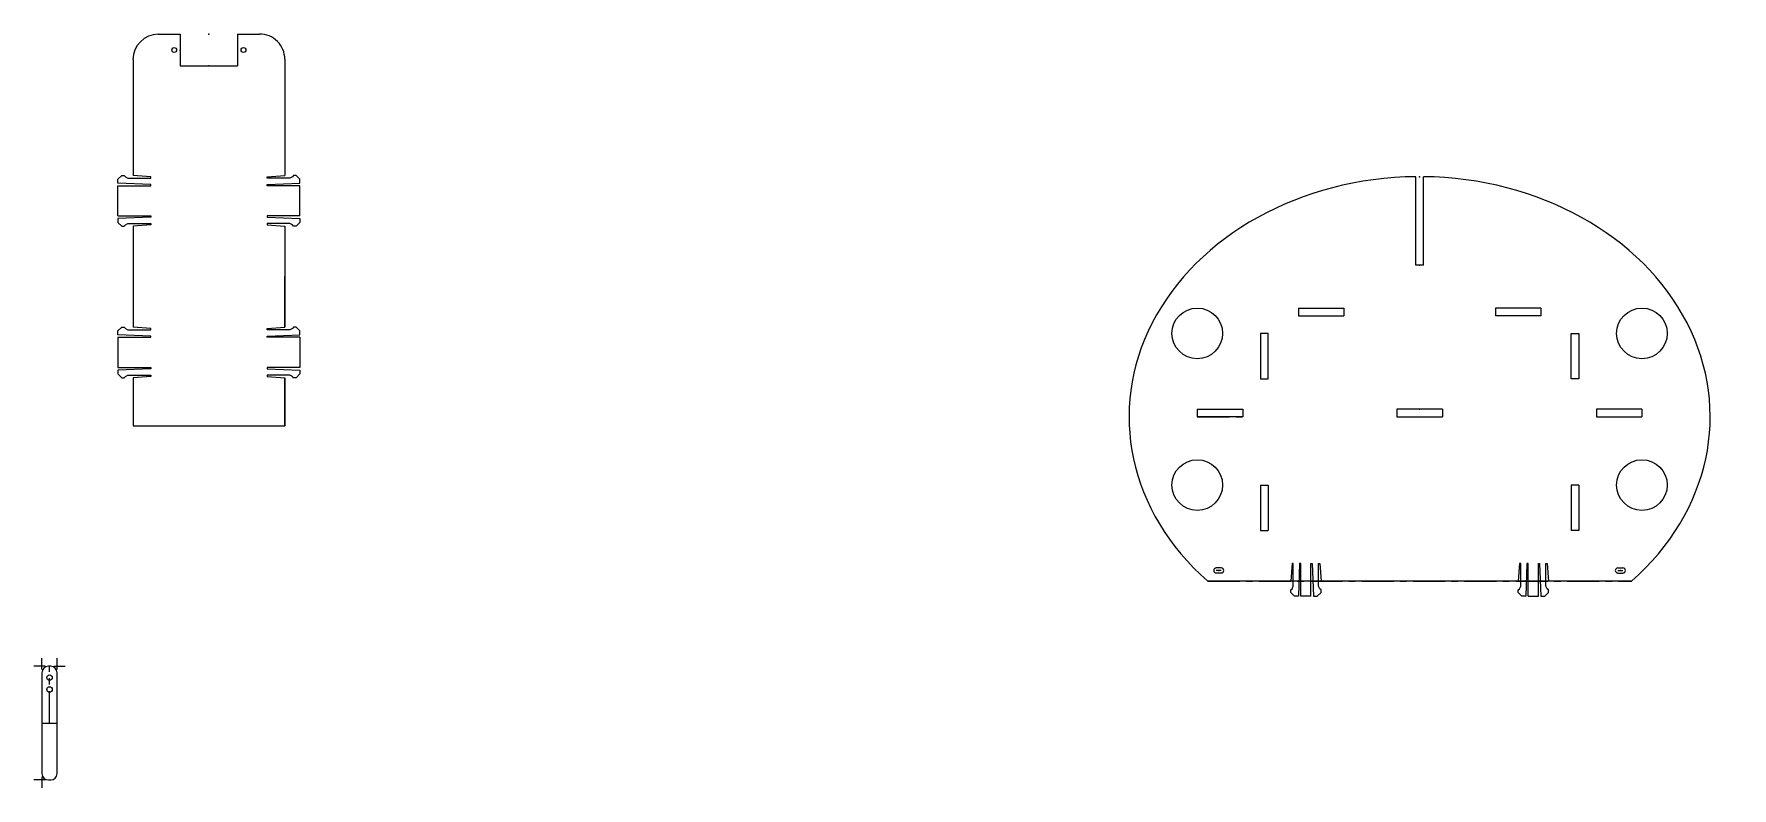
# Model space of a CAD drawing. Header units: inches. Extents: x -20.9 to 5.6, y 5.6 to 17.3.
import ezdxf

# ---------------------------------------------------------------- set-up
doc = ezdxf.new("R2010")
doc.units = ezdxf.units.IN
doc.header["$MEASUREMENT"] = 0
doc.header["$PDSIZE"] = -1
doc.linetypes.add('CENTERX2', pattern=[0.8, 0.5, -0.1, 0.1, -0.1])

msp = doc.modelspace()

# ---------------------------------------------------------------- linework, layer by layer
at = {"color": 7, "linetype": 'Continuous'}
for p, q in [((-18.957, 17.343), (-18.614, 17.344)), ((-18.614, 17.346), (-18.614, 16.85)), ((-17.724, 17.346), (-17.38, 17.347)), ((-17.724, 17.346), (-17.724, 16.85)), ((-19.35, 16.949), (-19.35, 15.143)), ((-16.985, 16.953), (-16.985, 15.143)), ((-18.614, 16.85), (-17.724, 16.85)), ((-19.586, 15.084), (-19.527, 15.143)), ((-19.586, 15.025), (-19.586, 15.084)), ((-19.527, 15.143), (-19.488, 15.143)), ((-19.488, 15.143), (-19.468, 15.123)), ((-19.468, 15.123), (-19.429, 15.103)), ((-19.429, 15.103), (-19.075, 15.103)), ((-19.075, 15.123), (-19.35, 15.143)), ((-19.075, 15.103), (-19.075, 15.123)), ((-17.261, 15.123), (-16.985, 15.143)), ((-17.261, 15.103), (-17.261, 15.123)), ((-16.906, 15.103), (-17.261, 15.103)), ((-16.867, 15.123), (-16.906, 15.103)), ((-16.847, 15.143), (-16.867, 15.123)), ((-16.808, 15.143), (-16.847, 15.143)), ((-16.749, 15.084), (-16.808, 15.143)), ((-16.749, 15.025), (-16.749, 15.084)), ((0.64, 13.747), (0.64, 15.125)), ((0.758, 13.747), (0.758, 15.125)), ((-19.075, 15.005), (-19.586, 15.025)), ((-19.586, 14.513), (-19.586, 14.985)), ((-19.586, 14.985), (-19.075, 14.985)), ((-19.075, 14.985), (-19.075, 15.005)), ((-17.261, 15.005), (-16.749, 15.025)), ((-17.261, 14.985), (-17.261, 15.005)), ((-16.749, 14.985), (-17.261, 14.985)), ((-16.749, 14.513), (-16.749, 14.985)), ((-19.586, 14.513), (-19.075, 14.513)), ((-19.075, 14.493), (-19.586, 14.474)), ((-19.586, 14.474), (-19.586, 14.414)), ((-19.586, 14.414), (-19.527, 14.355)), ((-19.527, 14.355), (-19.488, 14.355)), ((-19.488, 14.355), (-19.468, 14.375)), ((-19.468, 14.375), (-19.429, 14.395)), ((-19.429, 14.395), (-19.075, 14.395)), ((-19.075, 14.375), (-19.35, 14.355)), ((-19.35, 14.355), (-19.35, 12.781)), ((-19.075, 14.513), (-19.075, 14.493)), ((-19.075, 14.395), (-19.075, 14.375)), ((-17.261, 14.513), (-17.261, 14.493)), ((-16.749, 14.513), (-17.261, 14.513)), ((-17.261, 14.493), (-16.749, 14.474)), ((-17.261, 14.395), (-17.261, 14.375)), ((-16.906, 14.395), (-17.261, 14.395)), ((-17.261, 14.375), (-16.985, 14.355)), ((-16.985, 14.355), (-16.985, 12.781)), ((-16.867, 14.375), (-16.906, 14.395)), ((-16.847, 14.355), (-16.867, 14.375)), ((-16.808, 14.355), (-16.847, 14.355)), ((-16.749, 14.414), (-16.808, 14.355)), ((-16.749, 14.474), (-16.749, 14.414)), ((-19.35, 13.568), (-19.35, 12.781)), ((-16.985, 12.781), (-16.985, 13.568)), ((0.758, 13.747), (0.64, 13.747)), ((-1.191, 13.078), (-0.482, 13.078)), ((-1.191, 13.078), (-1.191, 12.96)), ((-0.482, 13.078), (-0.482, 12.96)), ((1.88, 13.078), (1.88, 12.96)), ((2.589, 13.078), (1.88, 13.078)), ((2.589, 13.078), (2.589, 12.96)), ((-19.586, 12.722), (-19.527, 12.781)), ((-19.586, 12.663), (-19.586, 12.722)), ((-19.527, 12.781), (-19.488, 12.781)), ((-19.488, 12.781), (-19.468, 12.761)), ((-19.468, 12.761), (-19.429, 12.741)), ((-19.429, 12.741), (-19.075, 12.741)), ((-19.075, 12.761), (-19.35, 12.781)), ((-19.075, 12.741), (-19.075, 12.761)), ((-17.261, 12.761), (-16.985, 12.781)), ((-17.261, 12.741), (-17.261, 12.761)), ((-16.906, 12.741), (-17.261, 12.741)), ((-16.867, 12.761), (-16.906, 12.741)), ((-16.847, 12.781), (-16.867, 12.761)), ((-16.808, 12.781), (-16.847, 12.781)), ((-16.749, 12.722), (-16.808, 12.781)), ((-16.749, 12.663), (-16.749, 12.722)), ((-1.191, 12.96), (-0.482, 12.96)), ((2.589, 12.96), (1.88, 12.96)), ((-19.075, 12.643), (-19.586, 12.663)), ((-19.586, 12.623), (-19.586, 12.151)), ((-19.586, 12.623), (-19.075, 12.623)), ((-19.075, 12.623), (-19.075, 12.643)), ((-17.261, 12.643), (-16.749, 12.663)), ((-17.261, 12.623), (-17.261, 12.643)), ((-16.749, 12.623), (-17.261, 12.623)), ((-16.749, 12.623), (-16.749, 12.151)), ((-1.781, 12.684), (-1.781, 11.975)), ((-1.663, 12.684), (-1.781, 12.684)), ((-1.663, 11.975), (-1.663, 12.684)), ((3.061, 12.684), (3.179, 12.684)), ((3.061, 11.975), (3.061, 12.684)), ((3.179, 12.684), (3.179, 11.975)), ((-19.586, 12.151), (-19.075, 12.151)), ((-19.075, 12.131), (-19.586, 12.111)), ((-19.586, 12.111), (-19.586, 12.052)), ((-19.586, 12.052), (-19.527, 11.993)), ((-19.527, 11.993), (-19.488, 11.993)), ((-19.488, 11.993), (-19.468, 12.013)), ((-19.468, 12.013), (-19.429, 12.033)), ((-19.429, 12.033), (-19.075, 12.033)), ((-19.075, 12.013), (-19.35, 11.993)), ((-19.35, 11.993), (-19.35, 11.245)), ((-19.35, 11.993), (-19.35, 11.245)), ((-19.075, 12.151), (-19.075, 12.131)), ((-19.075, 12.033), (-19.075, 12.013)), ((-16.749, 12.151), (-17.261, 12.151)), ((-17.261, 12.151), (-17.261, 12.131)), ((-17.261, 12.131), (-16.749, 12.111)), ((-16.906, 12.033), (-17.261, 12.033)), ((-17.261, 12.033), (-17.261, 12.013)), ((-17.261, 12.013), (-16.985, 11.993)), ((-16.985, 11.245), (-16.985, 11.993)), ((-16.985, 11.993), (-16.985, 11.245)), ((-16.867, 12.013), (-16.906, 12.033)), ((-16.847, 11.993), (-16.867, 12.013)), ((-16.808, 11.993), (-16.847, 11.993)), ((-16.749, 12.052), (-16.808, 11.993)), ((-16.749, 12.111), (-16.749, 12.052)), ((-1.781, 11.975), (-1.663, 11.975)), ((3.179, 11.975), (3.061, 11.975)), ((-2.766, 11.503), (-2.057, 11.503)), ((-2.766, 11.503), (-2.766, 11.385)), ((-2.057, 11.385), (-2.766, 11.385)), ((-2.057, 11.503), (-2.057, 11.385)), ((1.053, 11.503), (0.344, 11.503)), ((0.344, 11.503), (0.344, 11.385)), ((0.344, 11.385), (1.053, 11.385)), ((1.053, 11.503), (1.053, 11.385)), ((3.455, 11.503), (3.455, 11.385)), ((4.163, 11.503), (3.455, 11.503)), ((3.455, 11.385), (4.163, 11.385)), ((4.163, 11.503), (4.163, 11.385)), ((-19.35, 11.245), (-16.985, 11.245)), ((-1.781, 10.322), (-1.663, 10.322)), ((-1.781, 10.322), (-1.781, 9.613)), ((-1.663, 10.322), (-1.663, 9.613)), ((3.061, 10.322), (3.061, 9.613)), ((3.179, 10.322), (3.061, 10.322)), ((3.179, 10.322), (3.179, 9.613)), ((-1.781, 9.613), (-1.663, 9.613)), ((3.179, 9.613), (3.061, 9.613)), ((-2.391, 9.031), (-2.469, 9.031)), ((-1.289, 9.101), (-1.309, 8.826)), ((-1.27, 9.101), (-1.289, 9.101)), ((-1.27, 8.747), (-1.27, 9.101)), ((-1.171, 9.101), (-1.191, 8.59)), ((-1.152, 9.101), (-1.171, 9.101)), ((-1.152, 8.59), (-1.152, 9.101)), ((-0.994, 8.59), (-0.994, 9.101)), ((-0.994, 9.101), (-0.974, 9.101)), ((-0.974, 9.101), (-0.955, 8.59)), ((-0.876, 8.747), (-0.876, 9.101)), ((-0.876, 9.101), (-0.856, 9.101)), ((-0.856, 9.101), (-0.837, 8.826)), ((2.254, 9.101), (2.234, 8.826)), ((2.274, 9.101), (2.254, 9.101)), ((2.274, 8.747), (2.274, 9.101)), ((2.372, 9.101), (2.352, 8.59)), ((2.392, 9.101), (2.372, 9.101)), ((2.392, 8.59), (2.392, 9.101)), ((2.549, 9.101), (2.569, 9.101)), ((2.549, 8.59), (2.549, 9.101)), ((2.569, 9.101), (2.589, 8.59)), ((2.667, 9.101), (2.687, 9.101)), ((2.667, 8.747), (2.667, 9.101)), ((2.687, 9.101), (2.707, 8.826)), ((3.788, 9.031), (3.867, 9.031)), ((4.001, 8.826), (-2.603, 8.826)), ((-2.391, 8.952), (-2.469, 8.952)), ((-1.289, 8.708), (-1.27, 8.747)), ((-0.856, 8.708), (-0.876, 8.747)), ((2.254, 8.708), (2.274, 8.747)), ((2.687, 8.708), (2.667, 8.747)), ((3.788, 8.952), (3.867, 8.952)), ((-1.309, 8.688), (-1.289, 8.708)), ((-1.309, 8.649), (-1.309, 8.688)), ((-1.25, 8.59), (-1.309, 8.649)), ((-1.191, 8.59), (-1.25, 8.59)), ((-0.994, 8.59), (-1.152, 8.59)), ((-0.955, 8.59), (-0.896, 8.59)), ((-0.896, 8.59), (-0.837, 8.649)), ((-0.837, 8.688), (-0.856, 8.708)), ((-0.837, 8.649), (-0.837, 8.688)), ((2.234, 8.688), (2.254, 8.708)), ((2.234, 8.649), (2.234, 8.688)), ((2.293, 8.59), (2.234, 8.649)), ((2.352, 8.59), (2.293, 8.59)), ((2.392, 8.59), (2.549, 8.59)), ((2.589, 8.59), (2.648, 8.59)), ((2.648, 8.59), (2.707, 8.649)), ((2.707, 8.688), (2.687, 8.708)), ((2.707, 8.649), (2.707, 8.688)), ((-20.719, 7.5), (-20.894, 7.5)), ((-20.769, 7.45), (-20.769, 7.625)), ((-20.633, 7.5), (-20.669, 7.5)), ((-20.583, 7.5), (-20.408, 7.5)), ((-20.533, 7.45), (-20.533, 7.625)), ((-20.769, 7.4), (-20.769, 5.829)), ((-20.533, 5.829), (-20.533, 7.4)), ((-20.719, 5.729), (-20.894, 5.729)), ((-20.769, 5.779), (-20.769, 5.604)), ((-20.669, 5.729), (-20.633, 5.729))]:
    msp.add_line(p, q, dxfattribs=at)
at = {"color": 7, "linetype": 'CENTERX2'}
for p, q in [((-18.168, 17.345), (-18.168, 17.348)), ((-2.766, 11.385), (-2.057, 11.385)), ((0.344, 11.385), (1.053, 11.385)), ((3.455, 11.385), (4.163, 11.385)), ((-2.603, 8.826), (4.001, 8.826)), ((-2.391, 8.992), (-2.469, 8.992)), ((3.788, 8.992), (3.867, 8.992)), ((-20.651, 6.614), (-20.651, 7.5)), ((-20.769, 6.614), (-20.533, 6.614))]:
    msp.add_line(p, q, dxfattribs=at)
at = {"color": 7, "linetype": 'Continuous'}
for centre, radius in [((-18.708, 17.098), 0.0374), ((-17.629, 17.098), 0.0374), ((-2.766, 12.684), 0.394), ((4.163, 12.684), 0.394), ((-2.766, 10.322), 0.394), ((4.163, 10.322), 0.394), ((-20.651, 7.323), 0.0429), ((-20.651, 7.138), 0.0429)]:
    msp.add_circle(centre, radius, dxfattribs=at)
for centre, radius, start, end in [((-18.957, 16.949), 0.394, 90.1297, 180), ((-17.379, 16.953), 0.394, 0.0002, 90.1297), ((-2.469, 8.992), 0.0394, 90, 270), ((-2.391, 8.992), 0.0394, 270, 90), ((3.788, 8.992), 0.0394, 90, 270), ((3.867, 8.992), 0.0394, 270, 90), ((-20.669, 7.4), 0.1, 90, 180), ((-20.633, 7.4), 0.1, 0, 90), ((-20.669, 5.829), 0.1, 180, 270), ((-20.633, 5.829), 0.1, 270, 0)]:
    msp.add_arc(centre, radius, start, end, dxfattribs=at)
for start_param, end_param in [(1.58384, 3.895113), (5.529665, 7.840938)]:
    msp.add_ellipse((0.699, 11.385), major_axis=(4.528, 0), ratio=0.826087, start_param=start_param, end_param=end_param, dxfattribs=at)
for p in [(-18.169, 17.346), (-18.614, 17.098), (-18.169, 16.85), (0.699, 15.125), (0.699, 13.747), (0.699, 11.503), (-2.43, 8.992), (3.828, 8.992)]:
    msp.add_point(p, dxfattribs=at)

doc.saveas('drawing.dxf')
